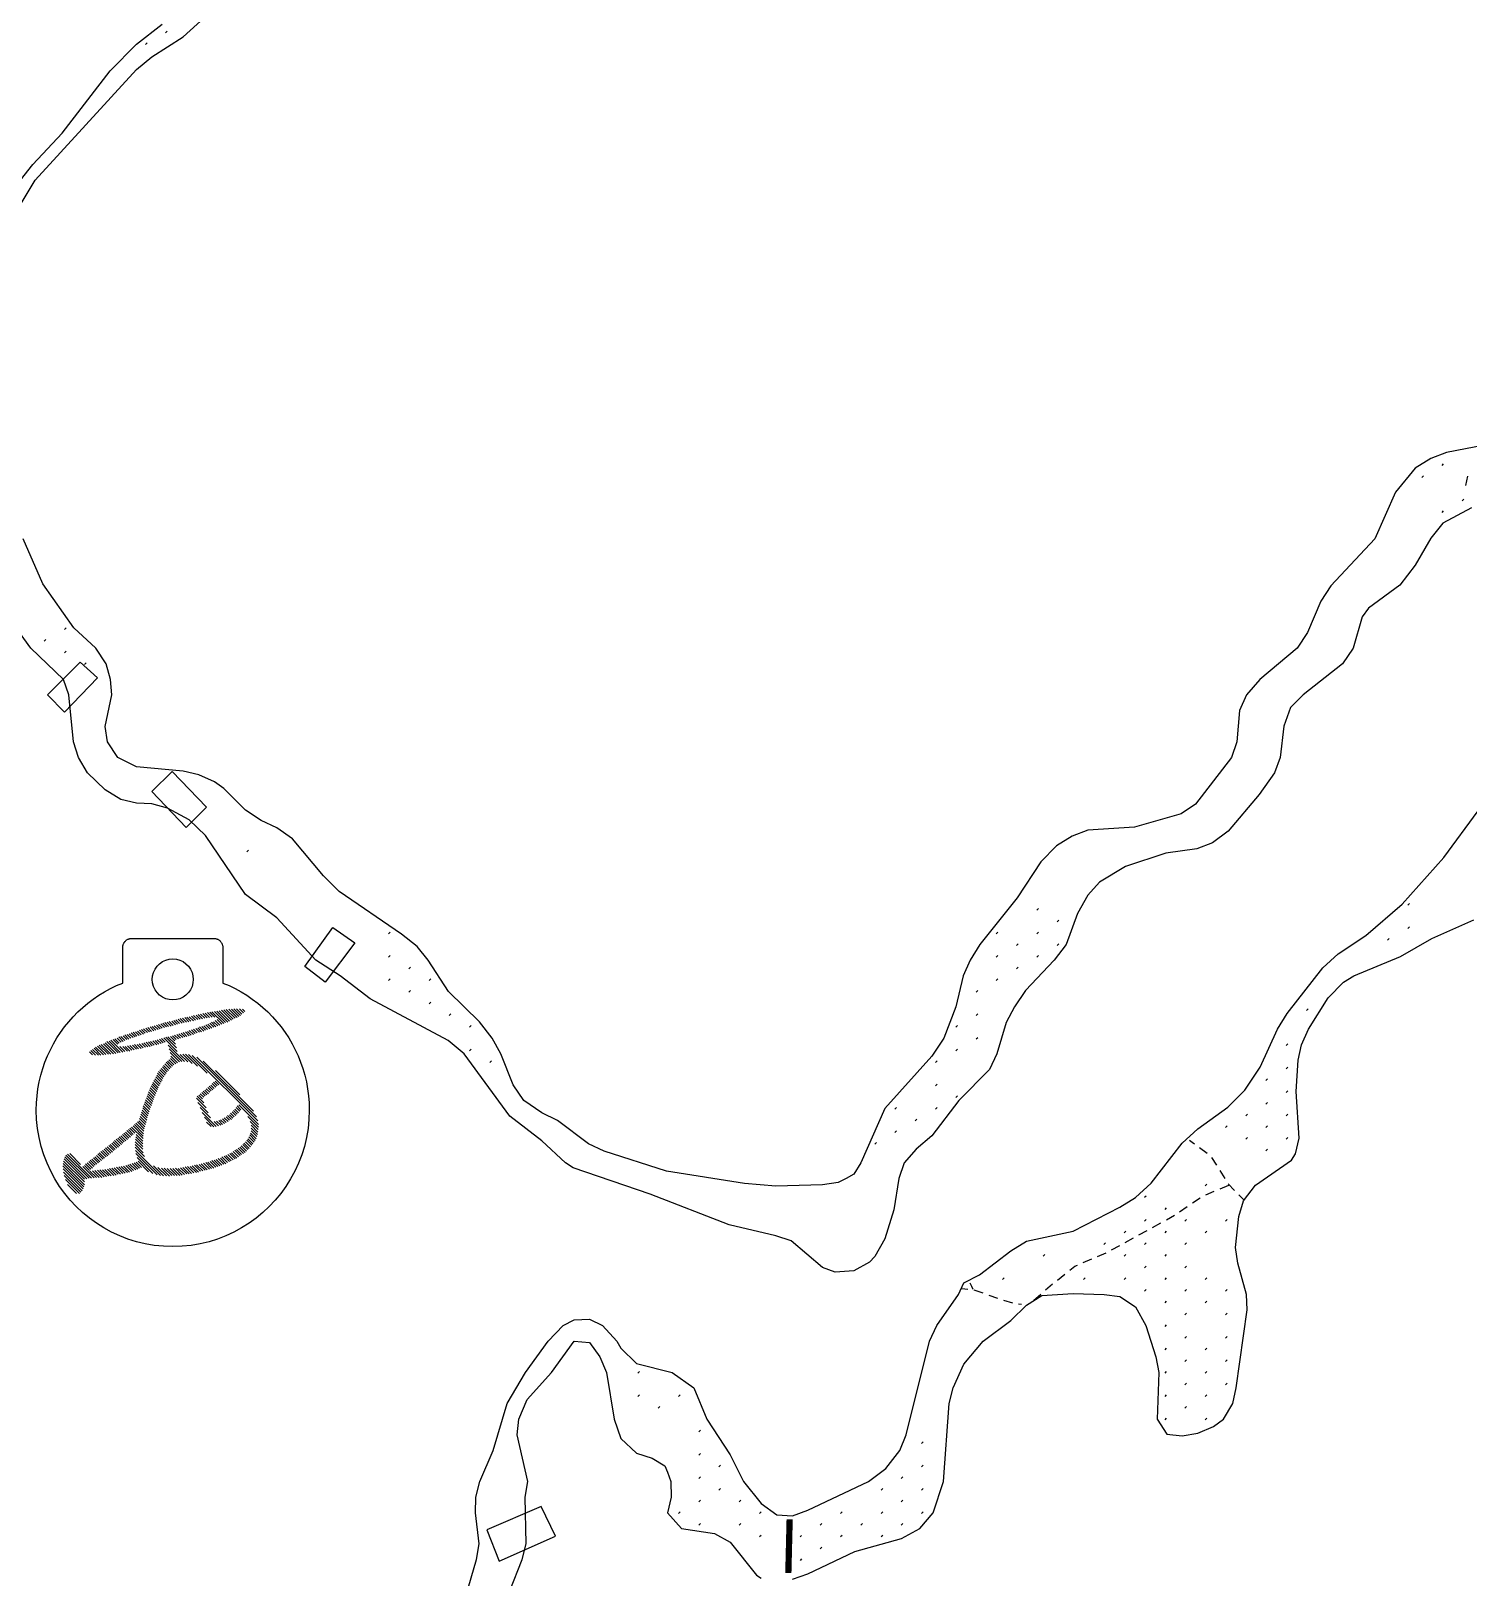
# Model space of a CAD drawing. Header units: millimetres. Extents: x 10 to 1190, y 102 to 890.
# Drawn here: x 451.3 to 635.6, y 494.1 to 692.3 of the extents above; entities that cross this region are included whole.
import ezdxf

# ---------------------------------------------------------------- set-up
doc = ezdxf.new("R2010")
doc.units = ezdxf.units.MM
for name, color, linetype in [('CUT', 1, 'CONTINUOUS'), ('ETCH', 7, 'CONTINUOUS'), ('SCORE', 5, 'CONTINUOUS')]:
    doc.layers.add(name, color=color, linetype=linetype)

msp = doc.modelspace()

# ---------------------------------------------------------------- linework, layer by layer
at = {"layer": 'CUT'}
for points in [[(449.991, 673.208), (451.552, 675.208), (455.311, 679.208), (461.472, 687.208), (464.83, 690.628), (468.149, 693.208)], [(636.032, 631.208), (632.358, 629.208), (630.83, 627.316), (628.83, 623.863), (626.83, 621.28), (622.83, 618.345), (622.036, 617.208), (620.865, 613.208), (619.507, 611.208), (614.465, 607.208), (612.83, 605.604), (611.971, 603.208), (611.514, 599.208), (610.764, 597.208), (608.83, 594.456), (604.83, 589.726), (602.83, 588.229), (600.83, 587.486), (596.83, 586.917), (591.655, 585.208), (588.321, 583.208), (586.83, 581.549), (585.509, 579.208), (584.051, 575.208), (582.519, 573.208), (578.83, 569.302), (577.423, 567.208), (576.379, 565.208), (575.159, 561.208), (574.211, 559.208), (570.292, 555.208), (566.83, 550.705), (564.83, 548.963), (563.28, 547.208), (562.62, 545.208), (561.976, 541.208), (560.83, 537.487), (559.529, 535.208), (558.83, 534.473), (556.83, 533.363), (554.46, 533.208), (552.83, 533.792), (548.782, 537.208), (546.83, 537.879), (540.83, 539.295), (530.724, 543.208), (520.83, 546.574), (519.848, 547.208), (516.83, 550.06), (512.725, 553.208), (506.867, 561.208), (504.83, 562.93), (494.83, 568.266), (490.949, 571.208), (487.861, 573.208), (482.83, 578.64), (478.83, 581.61), (473.674, 589.208), (471.597, 591.208), (468.83, 592.701), (466.83, 593.229), (464.83, 593.326), (462.83, 593.794), (460.83, 595.032), (458.576, 597.208), (457.404, 599.208), (456.752, 601.208), (456.185, 607.208), (455.47, 609.208), (451.313, 613.208), (449.861, 615.208)], [(506.678, 490.368), (508.429, 496.368), (508.794, 498.368), (508.336, 502.368), (508.369, 504.368), (508.861, 506.368), (510.592, 510.368), (512.38, 516.368), (514.742, 520.368), (517.633, 524.368), (519.575, 526.368), (520.956, 527.097), (522.956, 527.205), (524.621, 526.368), (526.429, 524.368), (526.956, 523.462), (528.956, 521.51), (533.525, 520.368), (536.303, 518.368), (537.99, 514.368), (540.956, 509.785), (542.672, 506.368), (544.956, 503.552), (546.956, 502.092), (548.956, 501.971), (550.956, 502.686), (558.724, 506.368), (560.956, 508.061), (562.736, 510.368), (563.563, 512.368), (566.555, 524.368), (567.487, 526.368), (570.243, 530.368), (570.956, 531.858), (572.956, 532.879), (576.956, 535.965), (578.956, 537.199), (584.956, 538.482), (590.956, 541.527), (592.956, 542.776), (594.956, 544.62), (598.956, 549.753), (600.956, 551.578), (604.782, 554.368), (606.956, 556.556), (608.956, 559.485), (611.156, 564.368), (612.403, 566.368), (616.956, 572.206), (618.956, 574.025), (622.486, 576.368), (627.165, 580.368), (632.488, 586.368), (636.885, 592.368)]]:
    msp.add_lwpolyline(points, dxfattribs=at)
for points in [[(474.75, 576), (474.83, 576), (474.91, 575.99), (474.99, 575.98), (475.06, 575.96), (475.13, 575.94), (475.2, 575.91), (475.27, 575.88), (475.34, 575.84), (475.4, 575.8), (475.46, 575.76), (475.52, 575.71), (475.57, 575.66), (475.63, 575.6), (475.67, 575.55), (475.72, 575.49), (475.76, 575.42), (475.79, 575.36), (475.82, 575.29), (475.85, 575.22), (475.87, 575.14), (475.89, 575.07), (475.91, 574.99), (475.91, 574.91), (475.92, 574.83), (475.92, 570.28), (476.72, 569.94), (477.5, 569.56), (478.26, 569.15), (478.99, 568.7), (479.7, 568.21), (480.39, 567.7), (481.04, 567.15), (481.67, 566.57), (482.28, 565.95), (482.85, 565.31), (483.39, 564.65), (483.89, 563.95), (484.37, 563.23), (484.8, 562.49), (485.2, 561.72), (485.57, 560.94), (485.89, 560.13), (486.18, 559.3), (486.43, 558.46), (486.63, 557.59), (486.79, 556.71), (486.91, 555.82), (486.98, 554.91), (487, 553.99), (486.96, 552.8), (486.84, 551.62), (486.64, 550.47), (486.37, 549.34), (486.03, 548.25), (485.62, 547.18), (485.15, 546.15), (484.61, 545.16), (484.01, 544.21), (483.35, 543.3), (482.64, 542.44), (481.87, 541.62), (481.06, 540.85), (480.19, 540.14), (479.28, 539.48), (478.33, 538.88), (477.34, 538.34), (476.31, 537.87), (475.25, 537.46), (474.15, 537.12), (473.03, 536.85), (471.87, 536.65), (470.7, 536.53), (469.5, 536.49), (468.3, 536.53), (467.13, 536.65), (465.97, 536.85), (464.85, 537.12), (463.75, 537.46), (462.69, 537.87), (461.66, 538.34), (460.67, 538.88), (459.72, 539.48), (458.81, 540.14), (457.94, 540.85), (457.13, 541.62), (456.36, 542.44), (455.65, 543.3), (454.99, 544.21), (454.39, 545.16), (453.85, 546.15), (453.38, 547.18), (452.97, 548.25), (452.63, 549.34), (452.36, 550.47), (452.16, 551.62), (452.04, 552.8), (452, 553.99), (452.02, 554.91), (452.09, 555.82), (452.21, 556.71), (452.37, 557.59), (452.57, 558.46), (452.82, 559.3), (453.11, 560.13), (453.43, 560.94), (453.8, 561.72), (454.2, 562.49), (454.63, 563.23), (455.11, 563.95), (455.61, 564.65), (456.15, 565.31), (456.72, 565.95), (457.33, 566.57), (457.96, 567.15), (458.61, 567.7), (459.3, 568.21), (460.01, 568.7), (460.74, 569.15), (461.5, 569.56), (462.28, 569.94), (463.08, 570.28), (463.08, 574.83), (463.09, 574.91), (463.09, 574.99), (463.11, 575.07), (463.13, 575.14), (463.15, 575.22), (463.18, 575.29), (463.21, 575.36), (463.24, 575.42), (463.28, 575.49), (463.33, 575.55), (463.37, 575.6), (463.43, 575.66), (463.48, 575.71), (463.54, 575.76), (463.6, 575.8), (463.66, 575.84), (463.73, 575.88), (463.8, 575.91), (463.87, 575.94), (463.94, 575.96), (464.01, 575.98), (464.09, 575.99), (464.17, 576), (464.25, 576), (474.75, 576)], [(472.13, 570.74), (472.09, 570.283), (471.971, 569.84), (471.778, 569.425), (471.515, 569.049), (471.191, 568.725), (470.815, 568.462), (470.4, 568.269), (469.957, 568.15), (469.5, 568.11), (469.043, 568.15), (468.6, 568.269), (468.185, 568.462), (467.809, 568.725), (467.485, 569.049), (467.222, 569.425), (467.029, 569.84), (466.91, 570.283), (466.87, 570.74), (466.91, 571.197), (467.029, 571.64), (467.222, 572.055), (467.485, 572.431), (467.809, 572.755), (468.185, 573.018), (468.6, 573.211), (469.043, 573.33), (469.5, 573.37), (469.957, 573.33), (470.4, 573.211), (470.815, 573.018), (471.191, 572.755), (471.515, 572.431), (471.778, 572.055), (471.971, 571.64), (472.09, 571.197)]]:
    msp.add_lwpolyline(points, close=True, dxfattribs=at)
at = {"layer": 'ETCH'}
for points in [[(468.585, 692.102), (468.798, 692.314)], [(465.987, 690.602), (466.2, 690.814)], [(632.259, 636.602), (632.472, 636.814)], [(629.661, 635.102), (629.874, 635.314)], [(635.542, 635.243), (635.287, 634.071)], [(634.857, 632.102), (635.07, 632.314)], [(632.259, 630.602), (632.472, 630.814)], [(455.595, 615.602), (455.808, 615.814)], [(452.997, 614.102), (453.21, 614.314)], [(455.595, 612.602), (455.808, 612.814)], [(458.193, 611.102), (458.406, 611.314)], [(478.977, 587.102), (479.19, 587.314)], [(580.299, 579.602), (580.512, 579.814)], [(628.084, 580.474), (627.872, 580.262)], [(497.163, 576.602), (497.376, 576.814)], [(575.103, 576.602), (575.316, 576.814)], [(580.299, 576.602), (580.512, 576.814)], [(582.897, 578.102), (583.11, 578.314)], [(628.084, 577.474), (627.872, 577.262)], [(577.701, 575.102), (577.914, 575.314)], [(582.897, 575.102), (583.11, 575.314)], [(625.486, 575.974), (625.274, 575.762)], [(497.163, 573.602), (497.376, 573.814)], [(575.103, 573.602), (575.316, 573.814)], [(580.299, 573.602), (580.512, 573.814)], [(499.761, 572.102), (499.974, 572.314)], [(577.701, 572.102), (577.914, 572.314)], [(497.163, 570.602), (497.376, 570.814)], [(499.761, 569.102), (499.974, 569.314)], [(502.359, 570.602), (502.572, 570.814)], [(572.505, 569.102), (572.718, 569.314)], [(575.103, 570.602), (575.316, 570.814)], [(476.36, 566.88), (477.48, 565.76)], [(476.67, 566.92), (477.75, 565.84)], [(477.03, 566.92), (477.95, 566)], [(477.34, 566.96), (478.18, 566.12)], [(477.69, 566.96), (478.37, 566.28)], [(478.05, 566.96), (478.57, 566.44)], [(478.44, 566.92), (478.72, 566.64)], [(502.359, 567.602), (502.572, 567.814)], [(615.094, 566.974), (614.882, 566.762)], [(467.67, 564.96), (468.15, 564.48)], [(467.95, 565.04), (468.43, 564.56)], [(468.22, 565.12), (468.7, 564.64)], [(468.49, 565.2), (468.97, 564.72)], [(468.77, 565.28), (469.29, 564.76)], [(469.04, 565.36), (469.56, 564.84)], [(469.36, 565.4), (469.84, 564.92)], [(469.63, 565.48), (470.11, 565)], [(469.9, 565.56), (470.38, 565.08)], [(470.18, 565.64), (470.7, 565.12)], [(470.45, 565.72), (470.97, 565.2)], [(470.76, 565.76), (471.24, 565.28)], [(471.04, 565.84), (471.56, 565.32)], [(471.31, 565.92), (471.83, 565.4)], [(471.62, 565.96), (472.14, 565.44)], [(471.9, 566.04), (472.42, 565.52)], [(472.17, 566.12), (472.69, 565.6)], [(472.48, 566.16), (473, 565.64)], [(472.76, 566.24), (473.32, 565.68)], [(473.07, 566.28), (473.59, 565.76)], [(473.35, 566.36), (473.91, 565.8)], [(473.66, 566.4), (474.22, 565.84)], [(473.72, 564.92), (474.24, 564.4)], [(473.93, 566.48), (474.53, 565.88)], [(474, 565), (474.52, 564.48)], [(474.23, 565.12), (474.75, 564.6)], [(474.25, 566.52), (474.89, 565.88)], [(474.47, 565.24), (475.03, 564.68)], [(474.52, 566.6), (476.04, 565.08)], [(474.74, 565.32), (475.26, 564.8)], [(474.83, 566.64), (476.27, 565.2)], [(474.93, 565.48), (475.53, 564.88)], [(475.15, 566.68), (476.55, 565.28)], [(475.17, 565.6), (475.77, 565)], [(475.46, 566.72), (476.78, 565.4)], [(475.73, 566.8), (477.01, 565.52)], [(476.05, 566.84), (477.25, 565.64)], [(504.957, 566.102), (505.17, 566.314)], [(572.505, 566.102), (572.718, 566.314)], [(461.56, 562.94), (463.08, 561.42)], [(461.84, 563.02), (462.44, 562.42)], [(462.08, 563.13), (462.64, 562.57)], [(462.36, 563.2), (462.88, 562.68)], [(462.56, 563.36), (463.12, 562.8)], [(462.84, 563.43), (463.36, 562.91)], [(463.12, 563.5), (463.6, 563.02)], [(463.36, 563.62), (463.88, 563.1)], [(463.64, 563.69), (464.12, 563.21)], [(463.92, 563.76), (464.4, 563.28)], [(464.16, 563.88), (464.68, 563.36)], [(464.43, 563.96), (464.91, 563.48)], [(464.71, 564.04), (465.19, 563.56)], [(464.98, 564.12), (465.46, 563.64)], [(465.21, 564.24), (465.73, 563.72)], [(465.49, 564.32), (465.97, 563.84)], [(465.76, 564.4), (466.24, 563.92)], [(466.03, 564.48), (466.51, 564)], [(466.31, 564.56), (466.79, 564.08)], [(466.58, 564.64), (467.06, 564.16)], [(466.85, 564.72), (467.33, 564.24)], [(467.13, 564.8), (467.61, 564.32)], [(467.24, 562.92), (467.72, 562.44)], [(467.4, 564.88), (467.88, 564.4)], [(467.51, 563), (467.99, 562.52)], [(467.79, 563.08), (468.27, 562.6)], [(468.06, 563.16), (468.54, 562.68)], [(468.33, 563.24), (470.05, 561.52)], [(468.61, 563.32), (469.97, 561.96)], [(468.88, 563.4), (469.84, 562.44)], [(469.19, 563.44), (469.75, 562.88)], [(469.47, 563.52), (469.95, 563.04)], [(469.74, 563.6), (470.22, 563.12)], [(470.01, 563.68), (470.49, 563.2)], [(470.29, 563.76), (470.77, 563.28)], [(470.56, 563.84), (471.04, 563.36)], [(470.84, 563.92), (471.32, 563.44)], [(471.11, 564), (471.59, 563.52)], [(471.38, 564.08), (471.86, 563.6)], [(471.62, 564.2), (472.14, 563.68)], [(471.89, 564.28), (472.37, 563.8)], [(472.16, 564.36), (472.64, 563.88)], [(472.44, 564.44), (472.92, 563.96)], [(472.71, 564.52), (473.19, 564.04)], [(472.94, 564.64), (473.46, 564.12)], [(473.22, 564.72), (473.7, 564.24)], [(473.49, 564.8), (473.97, 564.32)], [(507.555, 564.602), (507.768, 564.814)], [(569.907, 564.602), (570.12, 564.814)], [(572.505, 563.102), (572.718, 563.314)], [(458.8, 561.46), (459.2, 561.06)], [(459, 561.61), (459.6, 561.01)], [(459.2, 561.77), (459.96, 561.01)], [(459.4, 561.92), (460.28, 561.04)], [(459.6, 562.07), (460.6, 561.07)], [(459.84, 562.19), (460.92, 561.11)], [(460.08, 562.3), (461.24, 561.14)], [(460.32, 562.41), (461.56, 561.17)], [(460.6, 562.49), (461.88, 561.21)], [(460.84, 562.6), (462.2, 561.24)], [(461.04, 562.76), (462.48, 561.32)], [(461.32, 562.83), (462.76, 561.39)], [(462.72, 562.14), (463.36, 561.5)], [(463.08, 562.13), (463.68, 561.53)], [(463.4, 562.16), (464, 561.56)], [(463.68, 562.24), (464.24, 561.68)], [(464, 562.27), (464.56, 561.71)], [(464.32, 562.3), (464.84, 561.78)], [(464.6, 562.38), (465.12, 561.86)], [(464.92, 562.41), (465.44, 561.89)], [(465.2, 562.48), (465.72, 561.96)], [(465.52, 562.52), (466, 562.04)], [(465.79, 562.6), (466.31, 562.08)], [(466.07, 562.68), (466.59, 562.16)], [(466.38, 562.72), (466.86, 562.24)], [(466.65, 562.8), (467.13, 562.32)], [(466.93, 562.88), (467.45, 562.36)], [(468.9, 562.32), (471.02, 560.2)], [(469.03, 561.84), (470.67, 560.2)], [(469.15, 561.36), (470.35, 560.16)], [(470.45, 561.12), (471.41, 560.16)], [(470.77, 561.16), (471.97, 559.96)], [(471.12, 561.16), (472.68, 559.6)], [(471.51, 561.12), (473.91, 558.72)], [(471.99, 561), (480.39, 552.6)], [(507.555, 561.602), (507.768, 561.814)], [(569.907, 561.602), (570.12, 561.814)], [(612.496, 562.474), (612.284, 562.262)], [(467.68, 558.94), (468.36, 558.26)], [(467.84, 559.14), (468.52, 558.46)], [(468, 559.33), (468.64, 558.69)], [(468.16, 559.52), (468.8, 558.88)], [(468.32, 559.72), (468.96, 559.08)], [(468.47, 559.92), (469.11, 559.28)], [(468.63, 560.12), (469.31, 559.44)], [(468.82, 560.28), (469.46, 559.64)], [(469.01, 560.44), (469.65, 559.8)], [(469.21, 560.6), (469.89, 559.92)], [(469.24, 560.92), (470.12, 560.04)], [(472.58, 560.76), (480.22, 553.12)], [(473.41, 560.28), (479.85, 553.84)], [(474.97, 559.08), (478.09, 555.96)], [(510.153, 560.102), (510.366, 560.314)], [(567.309, 560.102), (567.522, 560.314)], [(612.496, 559.474), (612.284, 559.262)], [(466.72, 557.08), (467.44, 556.36)], [(466.84, 557.31), (467.52, 556.63)], [(466.96, 557.54), (467.64, 556.86)], [(467.08, 557.78), (467.76, 557.1)], [(467.2, 558.01), (467.88, 557.33)], [(467.32, 558.24), (468, 557.56)], [(467.44, 558.48), (468.12, 557.8)], [(467.56, 558.71), (468.24, 558.03)], [(474.18, 557.04), (474.62, 556.6)], [(474.37, 557.2), (474.81, 556.76)], [(474.53, 557.4), (475.01, 556.92)], [(474.72, 557.56), (475.2, 557.08)], [(474.95, 557.68), (475.39, 557.24)], [(567.309, 557.102), (567.522, 557.314)], [(609.898, 557.974), (609.686, 557.762)], [(465.92, 555.05), (466.64, 554.33)], [(466, 555.32), (466.76, 554.56)], [(466.12, 555.55), (466.84, 554.83)], [(466.2, 555.83), (466.92, 555.11)], [(466.32, 556.06), (467.04, 555.34)], [(466.4, 556.33), (467.12, 555.61)], [(466.52, 556.57), (467.24, 555.85)], [(466.6, 556.84), (467.32, 556.12)], [(472.52, 555.52), (473.76, 554.28)], [(472.63, 555.76), (473.47, 554.92)], [(472.83, 555.92), (473.31, 555.44)], [(473.02, 556.08), (473.46, 555.64)], [(473.21, 556.24), (473.65, 555.8)], [(473.41, 556.4), (473.85, 555.96)], [(473.6, 556.56), (474.08, 556.08)], [(473.79, 556.72), (474.23, 556.28)], [(473.99, 556.88), (474.43, 556.44)], [(569.907, 555.602), (570.12, 555.814)], [(612.496, 556.474), (612.284, 556.262)], [(465.32, 553.17), (466.08, 552.41)], [(465.4, 553.45), (466.16, 552.69)], [(465.48, 553.72), (466.2, 553)], [(465.56, 553.99), (466.28, 553.27)], [(465.64, 554.27), (466.4, 553.51)], [(465.72, 554.54), (466.48, 553.78)], [(465.84, 554.77), (466.56, 554.05)], [(472.72, 554.96), (474.04, 553.64)], [(473, 554.33), (474.32, 553.01)], [(473.28, 553.7), (475.08, 551.9)], [(473.56, 553.06), (474.76, 551.86)], [(476.1, 553), (476.58, 552.52)], [(476.33, 553.12), (476.77, 552.68)], [(476.53, 553.28), (477.01, 552.8)], [(476.76, 553.4), (477.2, 552.96)], [(476.91, 553.6), (477.39, 553.12)], [(477.11, 553.76), (477.59, 553.28)], [(477.3, 553.92), (477.74, 553.48)], [(477.45, 554.12), (477.93, 553.64)], [(477.61, 554.32), (478.09, 553.84)], [(477.76, 554.52), (478.24, 554.04)], [(477.95, 554.68), (480.47, 552.16)], [(479.12, 553.16), (480.48, 551.8)], [(562.113, 554.102), (562.326, 554.314)], [(567.309, 554.102), (567.522, 554.314)], [(607.3, 553.474), (607.088, 553.262)], [(609.898, 554.974), (609.686, 554.762)], [(612.496, 553.474), (612.284, 553.262)], [(463.44, 551.16), (464.08, 550.52)], [(463.6, 551.36), (464.24, 550.72)], [(463.8, 551.51), (464.44, 550.87)], [(464, 551.66), (464.64, 551.02)], [(464.2, 551.82), (465.68, 550.34)], [(464.4, 551.97), (465.72, 550.65)], [(464.6, 552.12), (465.76, 550.96)], [(464.76, 552.32), (465.8, 551.28)], [(464.96, 552.47), (465.84, 551.59)], [(465.16, 552.62), (465.92, 551.86)], [(465.24, 552.9), (466, 552.14)], [(473.84, 552.43), (474.4, 551.87)], [(474.8, 552.53), (475.36, 551.97)], [(475.12, 552.56), (475.64, 552.04)], [(475.4, 552.64), (475.88, 552.16)], [(475.63, 552.76), (476.11, 552.28)], [(475.87, 552.88), (476.35, 552.4)], [(479.41, 552.52), (480.45, 551.48)], [(479.47, 551.04), (480.19, 550.32)], [(479.53, 552.04), (480.41, 551.16)], [(479.54, 551.68), (480.38, 550.84)], [(479.55, 551.32), (480.27, 550.6)], [(562.113, 551.102), (562.326, 551.314)], [(564.711, 552.602), (564.924, 552.814)], [(604.702, 551.974), (604.49, 551.762)], [(609.898, 551.974), (609.686, 551.762)], [(460.88, 549.13), (461.56, 548.45)], [(461.08, 549.28), (461.76, 548.6)], [(461.28, 549.43), (461.92, 548.79)], [(461.48, 549.59), (462.12, 548.95)], [(461.68, 549.74), (462.32, 549.1)], [(461.84, 549.93), (462.52, 549.25)], [(462.04, 550.09), (462.72, 549.41)], [(462.24, 550.24), (462.92, 549.56)], [(462.44, 550.4), (463.08, 549.76)], [(462.64, 550.55), (463.28, 549.91)], [(462.84, 550.7), (463.48, 550.06)], [(463.04, 550.86), (463.68, 550.22)], [(463.24, 551.01), (463.88, 550.37)], [(464.68, 549.92), (465.64, 548.96)], [(464.68, 549.57), (465.72, 548.53)], [(464.68, 549.22), (465.88, 548.02)], [(464.72, 550.24), (465.64, 549.32)], [(464.76, 550.55), (465.64, 549.67)], [(464.8, 550.86), (465.64, 550.02)], [(477.88, 549.1), (478.56, 548.42)], [(478.08, 549.25), (478.76, 548.57)], [(478.28, 549.4), (478.96, 548.72)], [(478.48, 549.56), (479.12, 548.92)], [(478.63, 549.76), (479.31, 549.08)], [(478.83, 549.92), (479.47, 549.28)], [(478.98, 550.12), (479.62, 549.48)], [(479.13, 550.32), (479.77, 549.68)], [(479.25, 550.56), (479.93, 549.88)], [(479.36, 550.8), (480.08, 550.08)], [(559.515, 549.602), (559.728, 549.814)], [(599.879, 550.131), (600.201, 549.895), (600.524, 549.658)], [(601.169, 549.185), (602.137, 548.476)], [(607.3, 550.474), (607.088, 550.262)], [(612.496, 550.474), (612.284, 550.262)], [(455.44, 547.14), (458.16, 544.42)], [(455.48, 547.46), (458.16, 544.78)], [(455.56, 547.73), (458.16, 545.13)], [(455.64, 548), (458.48, 545.16)], [(455.8, 548.2), (458.76, 545.24)], [(456, 548.35), (459.08, 545.27)], [(456.28, 548.42), (457.68, 547.02)], [(458.32, 547.09), (459, 546.41)], [(458.52, 547.24), (459.2, 546.56)], [(458.72, 547.4), (459.36, 546.76)], [(458.92, 547.55), (459.56, 546.91)], [(459.12, 547.7), (459.76, 547.06)], [(459.32, 547.86), (459.96, 547.22)], [(459.52, 548.01), (460.16, 547.37)], [(459.72, 548.17), (460.36, 547.53)], [(459.88, 548.36), (460.56, 547.68)], [(460.08, 548.51), (460.76, 547.83)], [(460.28, 548.67), (460.96, 547.99)], [(460.48, 548.82), (461.16, 548.14)], [(460.68, 548.97), (461.36, 548.29)], [(464, 547.07), (464.76, 546.31)], [(464.28, 547.14), (465, 546.42)], [(464.56, 547.21), (465.24, 546.53)], [(464.72, 548.82), (467.92, 545.62)], [(464.76, 548.43), (467.48, 545.71)], [(464.8, 547.33), (465.48, 546.65)], [(464.92, 547.92), (466.96, 545.88)], [(465.04, 547.44), (466.4, 546.08)], [(473.16, 547.1), (473.92, 546.34)], [(473.44, 547.17), (474.2, 546.41)], [(473.72, 547.25), (474.48, 546.49)], [(474, 547.32), (474.76, 546.56)], [(474.28, 547.39), (475, 546.67)], [(474.52, 547.51), (475.28, 546.75)], [(474.8, 547.58), (475.52, 546.86)], [(475.08, 547.65), (475.8, 546.93)], [(475.32, 547.77), (476.04, 547.05)], [(475.6, 547.84), (476.32, 547.12)], [(475.8, 548), (476.52, 547.28)], [(476.08, 548.07), (476.76, 547.39)], [(476.32, 548.18), (477, 547.5)], [(476.56, 548.3), (477.24, 547.62)], [(476.8, 548.41), (477.48, 547.73)], [(477.04, 548.52), (477.72, 547.84)], [(477.24, 548.68), (477.92, 548)], [(477.44, 548.83), (478.12, 548.15)], [(477.68, 548.94), (478.32, 548.3)], [(602.706, 547.931), (603.346, 546.917)], [(609.898, 548.974), (609.686, 548.762)], [(455.4, 546.83), (458.08, 544.15)], [(455.44, 546.44), (458, 543.88)], [(455.48, 546.04), (457.88, 543.64)], [(455.56, 545.61), (457.72, 543.45)], [(455.72, 545.09), (457.52, 543.29)], [(457.96, 546.74), (459.4, 545.3)], [(458.16, 546.9), (458.8, 546.26)], [(458.88, 546.18), (459.72, 545.34)], [(459.2, 546.21), (460.08, 545.33)], [(459.52, 546.24), (460.4, 545.36)], [(459.84, 546.28), (460.68, 545.44)], [(460.16, 546.31), (461, 545.47)], [(460.48, 546.34), (461.28, 545.54)], [(460.8, 546.38), (461.6, 545.58)], [(461.12, 546.41), (461.92, 545.61)], [(461.4, 546.49), (462.24, 545.65)], [(461.68, 546.56), (462.48, 545.76)], [(462, 546.59), (462.8, 545.79)], [(462.28, 546.67), (463.08, 545.87)], [(462.6, 546.7), (463.4, 545.9)], [(462.88, 546.77), (463.68, 545.97)], [(463.2, 546.81), (463.96, 546.05)], [(463.48, 546.88), (464.24, 546.12)], [(463.72, 546.99), (464.48, 546.23)], [(467.04, 546.86), (468.32, 545.58)], [(467.6, 546.65), (468.68, 545.57)], [(468.04, 546.56), (469.08, 545.52)], [(468.4, 546.56), (469.36, 545.6)], [(468.8, 546.51), (469.72, 545.59)], [(469.16, 546.5), (470.04, 545.62)], [(469.52, 546.5), (470.4, 545.62)], [(469.84, 546.53), (470.72, 545.65)], [(470.2, 546.52), (471, 545.72)], [(470.48, 546.6), (471.28, 545.8)], [(470.8, 546.63), (471.6, 545.83)], [(471.08, 546.7), (471.92, 545.86)], [(471.4, 546.74), (472.2, 545.94)], [(471.72, 546.77), (472.52, 545.97)], [(472, 546.85), (472.8, 546.05)], [(472.28, 546.92), (473.04, 546.16)], [(472.56, 546.99), (473.36, 546.19)], [(472.88, 547.03), (473.64, 546.27)], [(603.774, 546.24), (604.414, 545.226)], [(456, 544.46), (457.16, 543.3)], [(602.104, 544.474), (601.892, 544.262)], [(601.954, 543.132), (603.063, 543.589)], [(603.803, 543.893), (604.913, 544.35)], [(604.842, 544.549), (605.653, 543.671)], [(606.219, 543.106), (606.537, 542.787), (606.856, 542.468)], [(594.31, 542.974), (594.098, 542.762)], [(596.908, 541.474), (596.696, 541.262)], [(598.61, 540.952), (599.6, 541.63)], [(600.26, 542.081), (601.251, 542.759)], [(594.31, 539.974), (594.098, 539.762)], [(595.155, 538.943), (596.207, 539.52)], [(596.909, 539.904), (597.949, 540.5)], [(599.506, 539.974), (599.294, 539.762)], [(604.702, 539.974), (604.49, 539.762)], [(591.712, 538.474), (591.5, 538.262)], [(591.647, 537.022), (592.699, 537.599)], [(593.401, 537.983), (594.453, 538.559)], [(596.908, 538.474), (596.696, 538.262)], [(602.104, 538.474), (601.892, 538.262)], [(581.32, 535.474), (581.108, 535.262)], [(588.08, 535.221), (589.183, 535.694)], [(589.114, 536.974), (588.902, 536.762)], [(589.892, 536.062), (590.945, 536.638)], [(591.712, 535.474), (591.5, 535.262)], [(594.31, 536.974), (594.098, 536.762)], [(596.908, 535.474), (596.696, 535.262)], [(599.506, 536.974), (599.294, 536.762)], [(584.516, 533.456), (585.156, 533.968), (585.506, 534.118)], [(586.241, 534.433), (587.344, 534.906)], [(594.31, 533.974), (594.098, 533.762)], [(599.506, 533.974), (599.294, 533.762)], [(572.156, 530.968), (571.956, 531.393), (571.756, 531.818)], [(576.124, 532.474), (575.912, 532.262)], [(581.418, 530.928), (582.33, 531.707)], [(582.955, 532.207), (583.892, 532.956)], [(586.516, 532.474), (586.304, 532.262)], [(591.712, 532.474), (591.5, 532.262)], [(596.908, 532.474), (596.696, 532.262)], [(602.104, 532.474), (601.892, 532.262)], [(570.654, 531.126), (571.052, 531.084), (571.45, 531.042)], [(572.241, 530.939), (573.374, 530.544)], [(574.13, 530.282), (575.263, 529.887)], [(576.019, 529.625), (577.17, 529.299)], [(579.906, 529.618), (580.813, 530.404)], [(594.31, 530.974), (594.098, 530.762)], [(596.908, 529.474), (596.696, 529.262)], [(599.506, 530.974), (599.294, 530.762)], [(602.104, 529.474), (601.892, 529.262)], [(604.702, 530.974), (604.49, 530.762)], [(577.959, 529.168), (578.356, 529.101)], [(599.506, 527.974), (599.294, 527.762)], [(604.702, 527.974), (604.49, 527.762)], [(596.908, 526.474), (596.696, 526.262)], [(596.908, 523.474), (596.696, 523.262)], [(599.506, 524.974), (599.294, 524.762)], [(602.104, 523.474), (601.892, 523.262)], [(604.702, 524.974), (604.49, 524.762)], [(599.506, 521.974), (599.294, 521.762)], [(604.702, 521.974), (604.49, 521.762)], [(529.36, 520.474), (529.148, 520.262)], [(596.908, 520.474), (596.696, 520.262)], [(602.104, 520.474), (601.892, 520.262)], [(529.36, 517.474), (529.148, 517.262)], [(534.556, 517.474), (534.344, 517.262)], [(596.908, 517.474), (596.696, 517.262)], [(599.506, 518.974), (599.294, 518.762)], [(602.104, 517.474), (601.892, 517.262)], [(604.702, 518.974), (604.49, 518.762)], [(531.958, 515.974), (531.746, 515.762)], [(599.506, 515.974), (599.294, 515.762)], [(596.908, 514.474), (596.696, 514.262)], [(602.104, 514.474), (601.892, 514.262)], [(537.154, 512.974), (536.942, 512.762)], [(565.732, 511.474), (565.52, 511.262)], [(537.154, 509.974), (536.942, 509.762)], [(539.752, 508.474), (539.54, 508.262)], [(565.732, 508.474), (565.52, 508.262)], [(537.154, 506.974), (536.942, 506.762)], [(539.752, 505.474), (539.54, 505.262)], [(560.536, 505.474), (560.324, 505.262)], [(563.134, 506.974), (562.922, 506.762)], [(565.732, 505.474), (565.52, 505.262)], [(537.154, 503.974), (536.942, 503.762)], [(542.35, 503.974), (542.138, 503.762)], [(563.134, 503.974), (562.922, 503.762)], [(534.556, 502.474), (534.344, 502.262)], [(544.948, 502.474), (544.736, 502.262)], [(555.34, 502.474), (555.128, 502.262)], [(560.536, 502.474), (560.324, 502.262)], [(565.732, 502.474), (565.52, 502.262)], [(537.154, 500.974), (536.942, 500.762)], [(542.35, 500.974), (542.138, 500.762)], [(552.742, 500.974), (552.53, 500.762)], [(557.938, 500.974), (557.726, 500.762)], [(563.134, 500.974), (562.922, 500.762)], [(544.948, 499.474), (544.736, 499.262)], [(550.144, 499.474), (549.932, 499.262)], [(552.742, 497.974), (552.53, 497.762)], [(555.34, 499.474), (555.128, 499.262)], [(560.536, 499.474), (560.324, 499.262)], [(550.144, 496.474), (549.932, 496.262)]]:
    msp.add_lwpolyline(points, dxfattribs=at)
for points in [[(459.83, 609.408), (455.63, 605.008), (453.43, 607.208), (457.63, 611.408)], [(471.23, 590.208), (466.83, 594.808), (469.43, 597.408), (473.83, 592.808)], [(486.43, 572.408), (490.03, 577.408), (492.83, 575.408), (489.03, 570.408)], [(516.756, 503.168), (509.756, 500.168), (511.356, 496.168), (518.556, 499.368)]]:
    msp.add_lwpolyline(points, close=True, dxfattribs=at)
at = {"layer": 'ETCH', "const_width": 0.8}
msp.add_lwpolyline([(548.604, 501.536), (548.436, 494.648)], dxfattribs=at)
at = {"layer": 'SCORE'}
for points in [[(448.28, 667.208), (451.831, 673.208), (464.83, 687.377), (466.83, 689.011), (470.83, 691.555), (474.864, 695.208)], [(638.83, 639.426), (632.83, 638.285), (630.83, 637.5), (628.83, 636.264), (626.29, 633.208), (623.653, 627.208), (617.99, 621.208), (616.742, 619.208), (615.02, 615.208), (613.677, 613.208), (608.907, 609.208), (607.183, 607.208), (606.289, 605.208), (605.954, 601.208), (605.278, 599.208), (600.661, 593.208), (598.83, 591.982), (592.83, 590.269), (586.83, 589.89), (584.83, 589.119), (582.83, 587.871), (580.83, 585.804), (577.795, 581.208), (572.99, 575.208), (571.748, 573.208), (570.862, 571.208), (569.918, 567.208), (568.384, 563.208), (566.83, 560.885), (560.83, 554.202), (557.73, 547.208), (556.83, 545.789), (555.854, 545.208), (554.83, 544.694), (552.83, 544.402), (546.83, 544.252), (542.83, 544.561), (532.83, 546.145), (524.83, 548.724), (522.83, 549.655), (518.83, 552.655), (516.83, 553.634), (514.521, 555.208), (513.152, 557.208), (511.583, 561.208), (510.466, 563.208), (508.83, 565.322), (504.859, 569.208), (502.255, 573.208), (500.83, 574.951), (498.83, 576.547), (490.83, 582.003), (488.83, 584.013), (484.83, 588.749), (482.83, 590.156), (480.83, 591.092), (478.83, 592.415), (476.03, 595.208), (474.83, 596.069), (472.83, 596.977), (470.83, 597.443), (464.83, 597.985), (462.453, 599.208), (461.126, 601.208), (460.83, 603.172), (461.676, 607.208), (461.493, 609.208), (460.944, 611.208), (459.647, 613.208), (456.83, 615.824), (452.83, 621.43), (450.328, 627.208)], [(548.956, 493.858), (550.956, 494.52), (556.956, 497.412), (562.956, 499.05), (565.303, 500.368), (567.021, 502.368), (568.315, 506.368), (569.073, 516.368), (569.56, 518.368), (570.956, 521.428), (573.404, 524.368), (576.956, 527.015), (578.956, 528.995), (580.956, 530.228), (584.956, 530.482), (588.956, 530.363), (590.956, 530.072), (592.956, 528.749), (594.26, 526.368), (595.541, 522.368), (595.941, 520.368), (595.725, 514.368), (596.956, 512.436), (598.956, 512.218), (600.956, 512.589), (602.956, 513.439), (604.253, 514.368), (605.419, 516.368), (605.882, 518.368), (607.259, 528.368), (607.182, 530.368), (606.071, 534.368), (605.781, 536.368), (606.223, 540.368), (606.814, 542.368), (608.35, 544.368), (612.956, 547.557), (613.475, 548.368), (613.931, 550.368), (613.548, 556.368), (613.803, 560.368), (614.256, 562.368), (615.15, 564.368), (617.642, 568.368), (619.631, 570.368), (620.956, 571.191), (626.956, 573.669), (630.956, 575.982), (636.354, 578.368)], [(512.721, 492.368), (514.313, 496.368), (514.807, 498.368), (514.69, 504.368), (515.022, 506.368), (513.657, 512.368), (513.88, 514.368), (514.956, 516.903), (518.045, 520.368), (520.956, 524.358), (522.956, 524.191), (524.275, 522.368), (525.112, 520.368), (526.093, 514.368), (526.956, 511.909), (528.956, 509.995), (530.956, 509.372), (532.578, 508.368), (532.956, 507.58), (533.366, 506.368), (533.409, 504.368), (532.956, 502.361), (534.73, 500.368), (538.956, 499.695), (540.956, 498.608), (544.367, 494.368), (544.956, 493.979)]]:
    msp.add_lwpolyline(points, dxfattribs=at)

doc.saveas('drawing.dxf')
